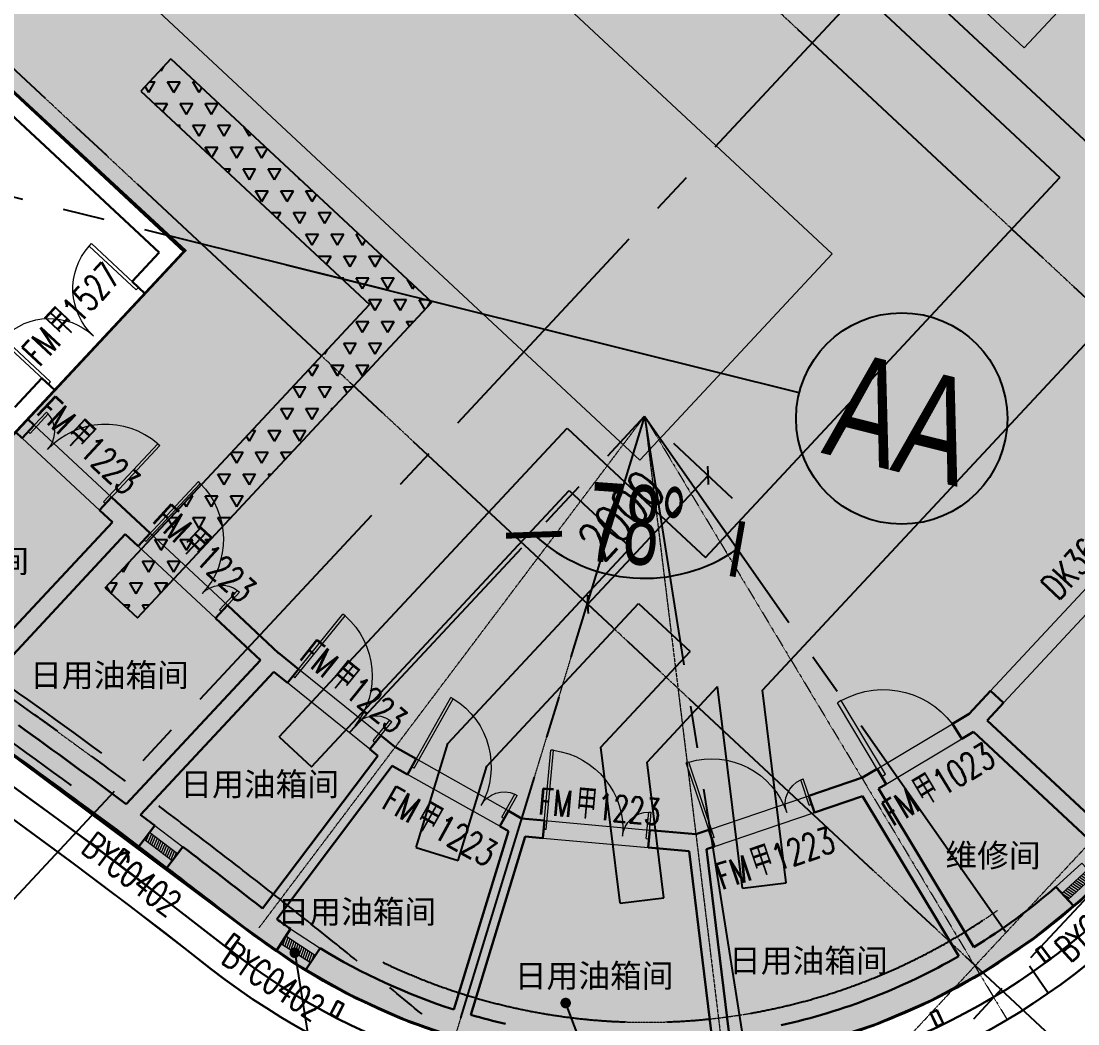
# Model space of a CAD drawing. Extents: x 138868 to 1251000, y -188972 to 132579.
# Drawn here: x 491707 to 503706, y 44184 to 55570 of the extents above; entities that cross this region are included whole.
import ezdxf
from ezdxf.enums import TextEntityAlignment as Align

# ---------------------------------------------------------------- set-up
doc = ezdxf.new("R2010")
doc.units = 0
doc.linetypes.add('CENTER2', pattern=[28.575000000000003, 19.05, -3.175, 3.175, -3.175])
doc.linetypes.add('DASHDOT', pattern=[1, 0.5, -0.25, 0, -0.25])
doc.layers.get('0').update_dxf_attribs({"color": 8})
doc.layers.get('Defpoints').update_dxf_attribs({"color": 8})
for name, color, linetype in [('#幕墙线-平面', 8, 'Continuous'), ('#标注', 8, 'Continuous'), ('#轴线', 8, 'CENTER2'), ('A-FLOR', 8, 'Continuous'), ('A-FLOR-PIPE', 8, 'Continuous'), ('A-FLOR-RAIL', 8, 'Continuous'), ('AXIS', 8, 'Continuous'), ('CURTWALL', 8, 'Continuous'), ('DIM_LEAD', 8, 'Continuous'), ('WINDOW_TEXT', 8, 'Continuous'), ('建-填充', 8, 'Continuous'), ('数据中心轮廓线', 8, 'Continuous')]:
    doc.layers.add(name, color=color, linetype=linetype)
for name, color, linetype, lineweight in [('DOOR_FIRE', 8, 'Continuous', 13), ('DOOR_FIRE_TEXT', 8, 'Continuous', 9), ('DOTE', 8, 'DASHDOT', 5), ('E', 8, 'Continuous', 9), ('PUB_TEXT', 8, 'Continuous', 5), ('WALL', 8, 'Continuous', 30), ('WINDOW', 8, 'Continuous', 13)]:
    doc.layers.add(name, color=color, linetype=linetype, lineweight=lineweight)
doc.styles.add('_TCH_DIM_T3', font='SIMPLEX', dxfattribs={"width": 0.7058823529411765, "bigfont": 'GBCBIG'})
doc.styles.add('_TCH_WINDOW', font='SIMPLEX', dxfattribs={"height": 3.5, "bigfont": 'GBCBIG'})
doc.styles.add('JHZX', font='jrs.shx', dxfattribs={"width": 0.6, "bigfont": 'jhz.shx'})
doc.styles.get("Standard").update_dxf_attribs({"font": 'arial.ttf'})
doc.dimstyles.new('_TCH_ARCH&&150', dxfattribs={"dimtxt": 446.25, "dimasz": 150, "dimexe": 375, "dimexo": 450, "dimgap": 189.375, "dimtad": 1, "dimdec": 0, "dimzin": 0, "dimdsep": 46, "dimtxsty": '_TCH_DIM_T3', "dimblk": 'ARCHTICK', "dimcen": 0.09, "dimclrt": 7, "dimazin": 2, "dimtfac": 1, "dimtdec": 0, "dimtix": 1, "dimtmove": 2, "dimatfit": 3, "dimfxl": 150, "dimtolj": 1, "dimtzin": 0, "dimarcsym": 0})
doc.dimstyles.new('JZBZ-300', dxfattribs={"dimscale": 300, "dimtxt": 3, "dimasz": 1.5, "dimexe": 1, "dimexo": 1, "dimgap": 0.5, "dimtad": 1, "dimdec": 0, "dimdsep": 46, "dimtxsty": 'JHZX', "dimblk1": 'ARCHTICK', "dimblk2": 'ARCHTICK', "dimsah": 1, "dimcen": 0, "dimclrd": 1, "dimclre": 1, "dimclrt": 2, "dimadec": 1, "dimazin": 2, "dimtfac": 1, "dimtdec": 0, "dimtix": 1, "dimtmove": 0, "dimatfit": 3, "dimfxl": 1, "dimtolj": 1, "dimlwd": -1, "dimlwe": -1, "dimarcsym": 1})
pattern_1 = [(59.99999999999999, (-1181910.985724345, -339208.7318265453), (-142.8749487907025, 247.4667295657016), [142.875, -142.875]), (120, (-1181910.985724345, -339208.7318265453), (-285.7499487907025, 2.956570173129336e-05), [142.8749999999997, -142.8749999999997]), (0, (-1181982.423224345, -339084.9983265453), (142.875, 247.4667), [142.875, -142.875])]

# ---------------------------------------------------------------- blocks, each defined once
blk = doc.blocks.new('_ARCHTICK')
at = {"color": 0, "linetype": 'ByBlock', "const_width": 0.15}
blk.add_lwpolyline([(-0.5, -0.5), (0.5, 0.5)], dxfattribs=at)
blk = doc.blocks.new('*D190')
at = {"layer": 'AXIS', "color": 0, "lineweight": -2, "transparency": 16777216}
for p, q in [((53813.00439756625, -57001.97722205682), (54478.98958524099, -57623.01845671819)), ((52840.73522698537, -58829.97647493359), (54204.73194713594, -57367.26907169246)), ((52449.00767741567, -58464.68462529795), (53114.99286509041, -59085.72585995933))]:
    blk.add_line(p, q, dxfattribs=at)
at = {"layer": 'Defpoints', "color": 0, "transparency": 16777216}
for p in [(53483.8952318402, -56695.07796002593), (54204.73194713594, -57367.26907169246), (52119.89851168962, -58157.78536326706)]:
    blk.add_point(p, dxfattribs=at)
at = {"layer": 'AXIS', "color": 0, "lineweight": -2, "transparency": 16777216, "xscale": 150, "yscale": 150, "zscale": 150}
for p, rotation in [((54204.73194713594, -57367.26907169246), 46.99999999951857), ((52840.73522698537, -58829.97647493359), 226.9999999995186)]:
    blk.add_blockref('_ARCHTICK', p, dxfattribs=dict(at, rotation=rotation))
at = {"layer": 'AXIS', "color": 7, "transparency": 16777216, "insert": (53221.05018514511, -57817.29844978471), "char_height": 446.25, "attachment_point": 5, "rotation": 46.99999999951857, "style": '_TCH_DIM_T3'}
blk.add_mtext('\\A1;2000', dxfattribs=at)
blk = doc.blocks.new('$DorLib2D$00000002')
for p, q in [((-0.5, -5.684341886080802e-17), (-0.5000000000000007, 0.4875)), ((-0.4750000000000007, 0.4875), (-0.5000000000000007, 0.4875)), ((-0.475, -2.842170943040401e-17), (-0.4750000000000007, 0.4875)), ((0.475, -2.842170943040401e-17), (0.4750000000000007, 0.4875)), ((0.4750000000000007, 0.4875), (0.5000000000000007, 0.4875)), ((0.5, -5.684341886080802e-17), (0.5000000000000007, 0.4875)), ((-0.5, -5.684341886080802e-17), (-0.475, -2.842170943040401e-17)), ((0.5, -5.684341886080802e-17), (0.475, -2.842170943040401e-17))]:
    blk.add_line(p, q)
for centre, start, end in [((-0.4875, -4.263256414560601e-17), 0, 88.53071641864632), ((0.4875, -4.263256414560601e-17), 91.4692835813537, 180)]:
    blk.add_arc(centre, 0.4875, start, end)
blk = doc.blocks.new('$WINLIB2D$00000007')
for points in [[(-0.5, 0.5), (0.5, 0.5)], [(-0.5, 0.5), (-0.5000000000000071, -0.5)], [(0.4999999999999929, 0.4999999999999716), (0.4999999999999929, -0.4999999999999858)], [(-0.5, -0.5), (0.5, -0.5)]]:
    blk.add_lwpolyline(points)
blk = doc.blocks.new('$DorLib2D$00000001')
for p, q in [((0.45, 0.9750000000000001), (0.5000000000000002, 0.9750000000000001)), ((0.45, 0), (0.45, 0.9750000000000001)), ((0.5, 0), (0.5, 0.9750000000000001)), ((0.5, 0), (0.45, 0))]:
    blk.add_line(p, q)
blk.add_arc((0.475, 0), 0.975, 91.4692835813538, 180)
blk = doc.blocks.new('$WINLIB2D$00000039')
for points in [[(-0.4999999999983409, 0.5000000000445652), (-0.4999999999999964, -0.4999999999999716)], [(0.5000000000016591, 0.4999999999536158), (-0.4999999999983409, 0.5000000000445652)], [(0.4999999999983338, -0.5000000000463842), (0.4999999999999609, 0.4999999999999432)], [(-0.499999999999428, 0.1666666667124446), (0.500000000000572, 0.1666666666205998)], [(-0.4518745131427302, -0.1666666666260284), (-0.5000000000072298, 0.08358586507802102)], [(-0.3838834764901549, -0.166666666632409), (-0.4479860405916831, 0.1666666667079113)], [(-0.3158924398378069, -0.166666666637866), (-0.3799950039392748, 0.1666666667006353)], [(-0.2479014031851996, -0.166666666645142), (-0.3120039672867243, 0.1666666666951784)], [(-0.1799103665328481, -0.1666666666505989), (-0.2440129306343159, 0.1666666666887977)], [(-0.1119193298802692, -0.1666666666569512), (-0.1760218939817904, 0.1666666666824455)], [(-0.04392829322788927, -0.1666666666633319), (-0.1080308573293216, 0.1666666666760648)], [(0.02406274342471804, -0.1666666666696841), (-0.04003982067680312, 0.1666666666697125)], [(0.09205378007703402, -0.1666666666751411), (0.02795121597557682, 0.1666666666642556)], [(0.1600448167296129, -0.1666666666815217), (0.0959422526280953, 0.1666666666578749)], [(0.2280358533819644, -0.166666666687874), (0.163933289280525, 0.1666666666505989)], [(0.2960268900345753, -0.1666666666942547), (0.231924325933047, 0.1666666666460657)], [(0.3640179266869801, -0.1666666667006069), (0.2999153625854838, 0.166666666639685)], [(0.4320089633395341, -0.1666666667060639), (0.3679063992380058, 0.166666666632409)], [(0.4999999999916831, -0.1666666667115209), (0.4358974358904746, 0.1666666666260568)], [(-0.500000000000572, -0.1666666666214951), (0.499999999999428, -0.1666666667124446)], [(0.4999999999983338, -0.5000000000463842), (-0.5000000000016662, -0.4999999999554348)]]:
    blk.add_lwpolyline(points)
blk = doc.blocks.new('$DorLib2D$00000225')
for p, q in [((0.4750000000000032, -0.001447885298549778), (0.4750000000000032, 0.7521225008925327)), ((0.4750000000000032, 0.7521225008925327), (0.5000000000000036, 0.7521225008925363)), ((0.5000000000000036, -0.001447885298549778), (0.5000000000000036, 0.7521225008925363)), ((-0.4999999999999982, -3.552713678800501e-15), (-0.5, 0.252035990386009)), ((-0.4750000000000014, 0.252035990386009), (-0.5, 0.252035990386009)), ((-0.4749999999999996, -3.552713678800501e-15), (-0.4750000000000014, 0.252035990386009)), ((-0.4749999999999996, -3.552713678800501e-15), (-0.4999999999999947, -3.552713678800501e-15)), ((0.4750000000000032, -0.001447885298549778), (0.4999999999999929, -0.001447885298549778))]:
    blk.add_line(p, q)
for centre, radius, start, end in [((0.5046168020419071, -0.001920809357812914), 0.7546247204382253, 92.24926861260724, 179.7237749158362), ((-0.5007908120542499, 0.002572563917482285), 0.2507930763238999, 359.7898704778746, 84.09743784757413)]:
    blk.add_arc(centre, radius, start, end)
blk = doc.blocks.new('*U3167')
blk.add_line((20, 4.898587196589413e-16), (0, 0))
blk.add_circle((24, 0), 4)
at = {"style": 'JHZX', "width": 0.75}
blk.add_attdef('AXES', text='', height=4, dxfattribs=at).set_placement((23.99999999999997, 0), align=Align.MIDDLE_CENTER)
blk = doc.blocks.new('*D3286')
at = {"layer": '#标注', "ltscale": 300, "transparency": 16777216}
for p, q in [((497668.4143553425, 49884.98924236212), (497736.0075604539, 49957.47408053278)), ((499725.694110995, 49741.13022776526), (499668.8466580108, 49822.31680443313))]:
    blk.add_line(p, q, dxfattribs=at)
blk.add_arc((498785.8797772019, 51083.32419527967), 1839.405778985828, 226.9999999995453, 304.9999999999996, dxfattribs=at)
at = {"layer": 'Defpoints', "color": 0, "ltscale": 300, "transparency": 16777216}
for p in [(498785.8797772019, 51083.32419527967), (497463.8148473219, 49665.583131878), (499897.7670419004, 49495.38461447856), (498248.0895739137, 49324.29170069248)]:
    blk.add_point(p, dxfattribs=at)
at = {"layer": '#标注', "ltscale": 300, "transparency": 16777216, "xscale": 450, "yscale": 450, "zscale": 450}
for p, rotation in [((497531.4080524334, 49738.06797004867), 136.9999999995453), ((499840.9195889161, 49576.57119114645), 34.99999999999964)]:
    blk.add_blockref('_ARCHTICK', p, dxfattribs=dict(at, rotation=rotation))
at = {"layer": '#标注', "ltscale": 300, "transparency": 16777216, "insert": (498699.4232005168, 49846.93754647948), "char_height": 900, "attachment_point": 5, "rotation": 355.99999999977257, "style": 'JHZX'}
blk.add_mtext('\\A1;78°', dxfattribs=at)
blk = doc.blocks.new('*D3287')
at = {"layer": '#标注', "ltscale": 300, "transparency": 16777216}
for p, q in [((412865.4873800229, 43882.58102705259), (415189.3716158132, 39511.99044240062)), ((492422.2780309942, 33408.73083333988), (489046.3861482845, 29788.53001069806))]:
    blk.add_line(p, q, dxfattribs=at)
blk.add_arc((445301.984498529, -17121.59754685307), 64441.50561969094, 46.99999999366499, 117.9999999999996, dxfattribs=at)
at = {"layer": 'Defpoints', "color": 0, "ltscale": 300, "transparency": 16777216}
for p in [(412724.6459111871, 44147.46530491027), (466636.209607119, 43685.95531912458), (492626.8775390373, 33628.13694380299), (445301.984498529, -17121.59754685307)]:
    blk.add_point(p, dxfattribs=at)
at = {"layer": '#标注', "ltscale": 300, "transparency": 16777216, "xscale": 450, "yscale": 450, "zscale": 450}
for p, rotation in [((415048.5301469774, 39776.87472025827), 207.9999999999996), ((489250.9856563275, 30007.93612116118), 316.999999993665)]:
    blk.add_blockref('_ARCHTICK', p, dxfattribs=dict(at, rotation=rotation))
at = {"layer": '#标注', "ltscale": 300, "transparency": 16777216, "insert": (453791.6045668916, 47363.46897533594), "char_height": 900, "attachment_point": 5, "rotation": 352.4999999968323, "style": 'JHZX'}
blk.add_mtext('\\A1;71°', dxfattribs=at)
blk = doc.blocks.new('*D3293')
at = {"layer": '#标注', "ltscale": 300, "transparency": 16777216}
for p, q in [((383190.8966844762, 99692.36909648817), (381993.7441984382, 101943.8854600348)), ((535530.367628997, 79636.49725693116), (537269.4634487191, 81501.44919732264))]:
    blk.add_line(p, q, dxfattribs=at)
blk.add_arc((445301.9844985291, -17121.59754685307), 134550.0001244254, 46.99999999366509, 117.9999999999996, dxfattribs=at)
at = {"layer": 'Defpoints', "color": 0, "ltscale": 300, "transparency": 16777216}
for p in [(489846.5674255016, 109840.927102529), (383331.7381533119, 99427.48481863044), (535325.7681209538, 79417.09114646801), (445301.9844985291, -17121.59754685307)]:
    blk.add_point(p, dxfattribs=at)
at = {"layer": '#标注', "ltscale": 300, "transparency": 16777216, "xscale": 450, "yscale": 450, "zscale": 450}
for p, rotation in [((382134.5856672741, 101679.0011821771), 207.9999999999996), ((537064.8639406761, 81282.04308685953), 316.9999999936651)]:
    blk.add_blockref('_ARCHTICK', p, dxfattribs=dict(at, rotation=rotation))
at = {"layer": '#标注', "ltscale": 300, "transparency": 16777216, "insert": (462942.5994007178, 116872.175590203), "char_height": 900, "attachment_point": 5, "rotation": 352.49999999683234, "style": 'JHZX'}
blk.add_mtext('\\A1;71°', dxfattribs=at)
blk = doc.blocks.new('*D3294')
at = {"layer": '#标注', "ltscale": 300, "transparency": 16777216}
for p, q in [((510851.1665590461, 97798.35182484548), (511520.035764112, 98971.00437009765)), ((535530.3676289967, 79636.49725693112), (536451.0654165472, 80623.8247554703))]:
    blk.add_line(p, q, dxfattribs=at)
blk.add_arc((445301.984498529, -17121.59754685318), 133350.0001244257, 46.99999999366511, 60.29999991711376, dxfattribs=at)
at = {"layer": 'Defpoints', "color": 0, "ltscale": 300, "transparency": 16777216}
for p in [(510702.5289581394, 97537.76237072906), (528435.6845109705, 87142.54036943006), (535325.7681209538, 79417.09114646804), (445301.984498529, -17121.59754685318)]:
    blk.add_point(p, dxfattribs=at)
at = {"layer": '#标注', "ltscale": 300, "transparency": 16777216, "xscale": 450, "yscale": 450, "zscale": 450}
for p, rotation in [((511371.3981632052, 98710.41491598124), 150.2999999171138), ((536246.4659085042, 80404.41864500722), 316.9999999936651)]:
    blk.add_blockref('_ARCHTICK', p, dxfattribs=dict(at, rotation=rotation))
at = {"layer": '#标注', "ltscale": 300, "transparency": 16777216, "insert": (524696.327467761, 90763.252352554), "char_height": 900, "attachment_point": 5, "rotation": 323.64999995538943, "style": 'JHZX'}
blk.add_mtext('\\A1;13.3°', dxfattribs=at)
blk = doc.blocks.new('*D3295')
at = {"layer": '#标注', "ltscale": 300, "transparency": 16777216}
for p, q in [((477308.2513159873, 111248.5271582599), (477634.8458755282, 112558.426390663)), ((510851.1665590463, 97798.35182484551), (511520.0357641121, 98971.00437009765))]:
    blk.add_line(p, q, dxfattribs=at)
blk.add_arc((445301.984498529, -17121.59754685307), 133350.0001244257, 60.2999999171137, 75.999999999999, dxfattribs=at)
at = {"layer": 'Defpoints', "color": 0, "ltscale": 300, "transparency": 16777216}
for p in [(477235.6747473073, 110957.4384403771), (500530.7245299214, 104253.8893017244), (510702.5289581395, 97537.76237072909), (445301.984498529, -17121.59754685307)]:
    blk.add_point(p, dxfattribs=at)
at = {"layer": '#标注', "ltscale": 300, "transparency": 16777216, "xscale": 450, "yscale": 450, "zscale": 450}
for p, rotation in [((477562.2693068482, 112267.3376727802), 165.999999999999), ((511371.3981632055, 98710.41491598124), 330.2999999171137)]:
    blk.add_blockref('_ARCHTICK', p, dxfattribs=dict(at, rotation=rotation))
at = {"layer": '#标注', "ltscale": 300, "transparency": 16777216, "insert": (495155.2211414628, 107205.6212330959), "char_height": 900, "attachment_point": 5, "rotation": 338.14999995855635, "style": 'JHZX'}
blk.add_mtext('\\A1;15.7°', dxfattribs=at)
blk = doc.blocks.new('LZ')
at = {"layer": '#幕墙线-平面', "ltscale": 250}
for points in [[(-32.49999999988358, -9.730402962304652e-05, -0.414213562373095), (-40.00002245465294, 7.499880241084611), (-40.00051645992789, 172.4998802403279, -0.414213562373095), (-32.50053891458083, 179.9999026951264), (32.49946108506992, 180.0000973032147, -0.414213562373095), (39.99948353983928, 172.5001197580132), (39.9999775448814, 7.500119758740766, -0.4142135623730949), (32.49999999976717, 9.730400051921606e-05)], [(-32.50001796381548, 5.999902695941273, -0.4142135623730951), (-34.00002245488577, 7.499898204987403), (-34.00051645981148, 172.4998982042016, -0.4142135623730951), (-32.50052095076535, 173.9999026951555), (32.49947904876899, 174.0000973032147, -0.4142135623730951), (33.99948353983928, 172.5001017941977), (33.9999775448814, 7.500101794925286, -0.4142135623730951), (32.49998203583527, 6.000097303971415)]]:
    blk.add_lwpolyline(points, format="xyb", close=True, dxfattribs=at)
blk = doc.blocks.new('A$C3439122e')
at = {"layer": 'A-FLOR-PIPE'}
h = blk.add_hatch(dxfattribs=at)
h.set_pattern_fill('TRIANG', color=256, scale=100)
h.set_pattern_definition(pattern_1)
h.paths.add_polyline_path([(59467.98263868247, -54823.39538001904), (63832.77214308246, -50142.73168965493), (68197.56164748175, -45462.06799929158), (72732.85074189701, -40598.5658835232), (65574.51483196928, -33923.30965591042), (65233.5156519392, -34288.98650672095), (72026.17471105396, -40623.24355430389), (68002.38438668963, -44938.23039385345), (61200.79320318042, -38595.64753098), (60859.79402315035, -38961.32438179053), (67368.8437260089, -45031.10790064017), (63345.05340163992, -49346.09474019479), (56836.00545721268, -43276.30933565676), (56495.00627718261, -43641.98618646729), (62784.64811112126, -49507.17208298744), (58760.85778675345, -53822.15892254101), (52471.21536972956, -47956.97365129954), (52130.21618969948, -48322.65050211007), (58200.45249623479, -53983.23626533372), (54176.66217186837, -58298.2231048859), (53847.55300613819, -57991.32384285802), (52604.25171338348, -56831.92663075594), (49336.24372825352, -60336.43613811984), (49701.92057906324, -60677.43531815108), (52628.92938416754, -57538.60266160022), (53323.71540070674, -58186.50110365695), (51250.09659632156, -60410.18502599903), (50888.83238754445, -61591.82700926543), (51366.98476552661, -61738.01286162413), (51694.49931099964, -60666.76105295069), (53416.5929074937, -58820.04176433652), (54001.67586879432, -59365.6404523885), (52988.11983662518, -60452.5462271435), (53205.8067567239, -62225.46391737851), (53702.07983254525, -62164.52924567979), (53512.80721650296, -60623.02749120555), (54314.06428402313, -59763.78448331112), (54595.37136901915, -62054.84683662729), (55091.64444484096, -61993.9121649338), (54822.84275096818, -59804.69804929319)])
h = blk.add_hatch(dxfattribs=at)
h.set_pattern_fill('TRIANG', color=256, scale=100)
h.set_pattern_definition(pattern_1)
h.paths.add_polyline_path([(51068.40893998183, -55399.73007462535), (48106.42644841364, -52637.63671638299), (47765.42726838356, -53003.31356719352), (50361.73290913715, -55424.40774540772), (47360.94012486818, -58642.36403252633), (47726.6169756779, -58983.36321255757)])
at = {"layer": '建-填充'}
h = blk.add_hatch(dxfattribs=at)
h.set_pattern_fill('沙地', color=256, scale=200)
h.set_pattern_definition([(0, (-1181710.985699825, -154283.7316489075), (200, 200), [0, -400])])
edge = h.paths.add_edge_path()
edge.add_line((44264.69798567565, -59103.43286835089), (48266.32525153691, -54812.21299926017))
edge.add_line((48266.32525153691, -54812.21299926017), (44523.69097783347, -51347.67304066414))
edge.add_line((44523.69097783347, -51347.67304066414), (66313.54072309821, -27980.91971989545))
edge.add_line((66313.54072309821, -27980.91971989545), (79185.36582184955, -39984.09081060796))
edge.add_line((79185.36582184955, -39984.09081060796), (58912.80344257713, -61723.75263596927))
edge.add_line((58912.80344257713, -61723.75263596927), (58808.55792305549, -61835.54226755656))
edge.add_line((58808.55792305549, -61835.54226755656), (58446.05711136223, -62181.77931700854))
edge.add_arc((53501.54349562711, -56677.93794575692), 7398.681283586337, 232.9704462693647, 311.93573204465036, ccw=False)
edge.add_arc((-526.4667691022987, -125647.1216782036), 80214.15685845095, 51.82979080310744, 56.05514285847271)
at = {"layer": 'A-FLOR', "const_width": 30}
blk.add_lwpolyline([(39420.09675493813, -56091.96295806232), (62260.76720566791, -16048.00483794784, -0.04206968640058781), (79602.84271592158, -28005.48308347305, -0.432715250183415), (80317.40366860759, -38770.12920271528), (58912.80344129214, -61723.75263734722, -0.3894389915593957), (48935.02420941973, -62499.25167602033, 0.03627906498872922), (39420.09675493813, -56091.96295806232, -3.758195818353387)], format="xyb", dxfattribs=at)
blk.add_lwpolyline([(44264.69798567565, -59103.43286835089), (48266.32525153691, -54812.21299926017), (44523.69097783347, -51347.67304066414), (66313.54072309821, -27980.91971989545), (79185.36582184955, -39984.09081060796), (58912.80344257713, -61723.75263596927), (58808.55792305549, -61835.54226755656), (58446.05711136223, -62181.77931700854, -0.3588657009795392), (49045.8586969641, -62584.49004584494, 0.01843866554881832), (44264.69798567565, -59103.43286835089)], format="xyb", close=True, dxfattribs=at)
at = {"layer": 'A-FLOR-PIPE'}
for p, q in [((52471.21595281363, -47956.97302602045), (58760.85778675345, -53822.15892254107)), ((52130.21677278238, -48322.64987682994), (58200.45249623479, -53983.23626533378)), ((48106.42645300482, -52637.63671145949), (47765.42727297475, -53003.31356227002)), ((48106.42644841364, -52637.63671638304), (51068.40893998183, -55399.73007462535)), ((47765.42726838379, -53003.31356719346), (50361.73290913715, -55424.40774540772)), ((54176.66217186837, -58298.22310488584), (58200.45249623479, -53983.23626533366)), ((54822.84275096818, -59804.69804929319), (59467.98263868247, -54823.39538001904)), ((47360.94012486818, -58642.36403252633), (50361.73290913715, -55424.40774540772)), ((47726.6169756779, -58983.36321255757), (51068.40893998183, -55399.73007462535)), ((49336.24372825352, -60336.43613811984), (52604.25171338348, -56831.926630756)), ((52604.25171338348, -56831.92663075594), (53847.55300613819, -57991.32384285802)), ((49701.92057906324, -60677.43531815108), (52628.92938416754, -57538.60266160028)), ((52628.92938416754, -57538.60266160016), (53323.71540070674, -58186.50110365701)), ((53847.55300613819, -57991.32384285802), (54176.66217186837, -58298.22310488595)), ((51250.09659632156, -60410.18502599903), (53323.71540070674, -58186.50110365689)), ((47360.94012486818, -58642.36403252633), (47726.6169756779, -58983.36321255757)), ((51694.49931099964, -60666.76105295069), (53416.5929074937, -58820.04176433658)), ((53416.5929074937, -58820.04176433652), (54001.67586879432, -59365.6404523885)), ((52988.11983662518, -60452.5462271435), (54001.67586879432, -59365.64045238844)), ((53512.80721650296, -60623.02749120555), (54314.06428402313, -59763.78448331112)), ((54595.37136901915, -62054.84683662729), (54314.06428402313, -59763.78448331112)), ((55091.64444484096, -61993.9121649338), (54822.84275096818, -59804.69804929319)), ((49336.24372825352, -60336.43613811984), (49701.92057906324, -60677.43531815108)), ((50888.83238754445, -61591.82700926543), (51250.09659632156, -60410.18502599903)), ((53205.8067567239, -62225.46391737851), (52988.11983662518, -60452.5462271435)), ((51366.98476552661, -61738.01286162413), (51694.49931099964, -60666.76105295069)), ((53702.07983254525, -62164.52924567979), (53512.80721650296, -60623.02749120549)), ((50888.83238754445, -61591.82700926543), (51366.98476552661, -61738.01286162413)), ((54595.37136901915, -62054.84683662729), (55091.64444484096, -61993.9121649338)), ((53205.8067567239, -62225.46391737851), (53702.07983254525, -62164.52924567979))]:
    blk.add_line(p, q, dxfattribs=at)
at = {"layer": 'A-FLOR-RAIL'}
for centre, radius, start, end in [((-672.8052239120007, -125868.8025685751), 81079.09219086761, 53.70647873154985, 59.55485826438505), ((0.1322386858519167, -124899.7947396577), 79399.75608358171, 53.72639589780687, 59.55948770662346)]:
    blk.add_arc(centre, radius, start, end, dxfattribs=at)
at = {"layer": 'CURTWALL'}
blk.add_lwpolyline([(51393.72681195242, -10536.1731364771), (53078.11674158555, -10956.13871363946, -0.06303357858463961), (79793.28024238511, -27773.67800728888, -0.4327152502716935), (80536.80988242012, -38974.72869710112), (59132.89397594612, -61927.61838720297, -0.3893999561661842), (48749.89812219166, -62735.32007088349, 0.1653686751817664), (749.9998694721144, -45903.56016021414, 0.1645435660436387)], format="xyb", dxfattribs=at)
at = {"layer": 'DIM_LEAD'}
for p, q in [((49512.30193736451, -62786.58260166133), (49968.90242530196, -65634.8745223902)), ((52588.13553932449, -63357.66613836697), (53727.97400130425, -66425.34224273707))]:
    blk.add_line(p, q, dxfattribs=at)
at = {"layer": 'DIM_LEAD', "const_width": 60}
for points in [[(49507.55336218374, -62756.96080168642, 1), (49517.05051254528, -62816.20440163623, 1)], [(52577.68659307901, -63329.54462485225, 1), (52598.58448556997, -63385.78765188169, 1)]]:
    blk.add_lwpolyline(points, format="xyb", close=True, dxfattribs=at)
at = {"layer": 'DOOR_FIRE'}
for p, q in [((46553.53465442662, -56795.58398249411), (47431.15909637068, -57613.9820145682)), ((46417.13498241431, -56941.8547228181), (47294.75942435837, -57760.25275489219)), ((47869.97125836345, -58023.18097560645), (48747.59570030752, -58841.57900768051)), ((47733.57158635114, -58169.45171593044), (48611.19602829521, -58987.8497480045)), ((50488.97547884611, -60320.55853505046), (49555.35703524109, -59566.6642442107)), ((50363.32643037289, -60476.16160898461), (49429.70798676787, -59722.26731814485)), ((56124.12083461229, -60700.15128992301), (56982.18593118899, -60186.61035675732)), ((56226.82902124524, -60871.76430923837), (57084.89411782194, -60358.22337607267)), ((51937.16276692087, -61175.86423298153), (50891.82694171369, -60586.56548655657)), ((51838.94630918326, -61350.08687051608), (50793.61048397608, -60760.78812409112)), ((54214.68363885535, -61390.45466032917), (55351.06875991402, -61004.93052796352)), ((54278.93766091624, -61579.85218050562), (55415.32278197492, -61194.32804813997)), ((52347.17237012694, -61284.61638607665), (53542.2687699697, -61392.98886912705)), ((52329.11028961837, -61483.79911938381), (53524.20668946113, -61592.1716024342))]:
    blk.add_line(p, q, dxfattribs=at)
at = {"layer": 'DOTE'}
for p, q in [((56257.14519470371, -63985.08588621049), (85741.11895936169, -32367.39497379801)), ((48951.74478407251, -46452.53877398191), (62335.51752370549, -58933.10876312625)), ((44586.95527967322, -51133.2024643452), (57970.72801930574, -63613.77245348931)), ((49106.06980441138, -62504.64852335496), (53483.89523183811, -56695.07796002511)), ((53483.89512648969, -56695.07816973567), (51147.13546213368, -64338.27463666344)), ((53483.89523183974, -56695.07796002494), (51147.13556748373, -64338.2744269527)), ((53483.89523183904, -56695.077960025), (57600.29972521774, -63545.92549941089)), ((53483.89523184113, -56695.0779600243), (54457.9271281925, -64627.9311558113))]:
    blk.add_line(p, q, dxfattribs=at)
for centre, radius, start, end in [((0.04155026329681277, -124899.9335400116), 79799.92169779107, 53.40344859618556, 61.39162553790781), ((53501.4703308749, -56676.23055832385), 6900.000410768814, 244.3204493217696, 305.3327808230545)]:
    blk.add_arc(centre, radius, start, end, dxfattribs=at)
at = {"layer": 'E', "elevation": -8.837400808417605e-10}
for points in [[(54126.85664195009, -44715.23653264384), (51944.46188975032, -47055.56837782537), (57795.29150270368, -52511.55525832501), (59977.68625490367, -50171.22341314371)], [(49762.0671375501, -49395.90022300667), (47579.67238535034, -51736.2320681882), (53430.50199830369, -57192.21894868783), (55612.89675050369, -54851.88710350654)]]:
    blk.add_lwpolyline(points, close=True, dxfattribs=at)
at = {"layer": 'WALL'}
for p, q in [((44523.69097782299, -51347.67304067446), (48253.59485610086, -54825.86467699301)), ((44314.15593564953, -51425.74394499198), (47970.92444376438, -54835.73574530448)), ((47810.29592206562, -55301.24458303863), (48253.59485610086, -54825.86467699301)), ((47970.92444376438, -54835.73574530448), (47664.02518174052, -55164.84491102528)), ((47664.02518174052, -55164.84491102528), (47810.29592206562, -55301.24458303863)), ((46641.02764163422, -56261.87546346831), (46334.12837961479, -56590.98462919066)), ((46787.29838195886, -56398.27513548158), (46641.02764163422, -56261.87546346831)), ((46480.3992735364, -56727.38413648952), (46787.29838195886, -56398.27513548158)), ((46553.53465442173, -56795.58398249933), (46480.3992735364, -56727.38413648952)), ((46343.99960152921, -56873.65487680891), (46417.13498241385, -56941.85472281878)), ((46417.13498241385, -56941.85472281878), (46553.53465442173, -56795.58398249933)), ((47431.15909636789, -57613.98201457123), (47294.75942435768, -57760.2527548931)), ((47650.56514786999, -57818.58146758091), (47431.15909636789, -57613.98201457123)), ((47294.75942435768, -57760.2527548931), (47441.03010569653, -57896.6523718962)), ((47869.97125837579, -58023.18097561332), (47650.56514786999, -57818.58146758089)), ((45721.32684845221, -59740.80833549442), (47441.03010569653, -57896.6523718962)), ((45886.45306581515, -59856.98798391741), (47587.3008460158, -58033.0520439125)), ((47587.3008460158, -58033.0520439125), (47733.57158635976, -58169.45171594105)), ((47733.57158635976, -58169.45171594105), (47869.97125837579, -58023.18097561332)), ((48747.59570030589, -58841.57900767446), (48611.19602828962, -58987.84974800222)), ((49332.678661593, -59387.17769572031), (48747.59570030589, -58841.57900767446)), ((48611.19602828962, -58987.84974800222), (49123.14361941861, -59465.24860004311)), ((49555.35703524738, -59566.66424421016), (49327.30334982695, -59382.51152891634)), ((47599.06874764222, -61099.61880427133), (49123.14361941861, -59465.24860004311)), ((47760.16291652038, -61220.12229532679), (49274.10491284239, -59596.61826967873)), ((49274.10491284239, -59596.61826967873), (49429.7079867695, -59722.26731815047)), ((49429.7079867695, -59722.26731815047), (49555.35703524738, -59566.66424421016)), ((57413.46308262763, -59812.52828111884), (57168.74319392396, -60074.95823248537)), ((57559.73382295133, -59948.92795313109), (57413.46308262763, -59812.52828111884)), ((57372.70955993352, -60149.4869208071), (57559.73382295133, -59948.92795313109)), ((57168.74319392396, -60074.95823248537), (56982.18593117734, -60186.61035675778)), ((56982.18593117734, -60186.61035675778), (57084.89411781123, -60358.22337607406)), ((57372.70955993352, -60149.4869208071), (58762.28159151808, -61445.28380352769)), ((50488.9754788538, -60320.55853504829), (50363.32643037429, -60476.16160899011)), ((50648.57364973659, -60449.43361317649), (50488.9754788538, -60320.55853504829)), ((57084.89411781123, -60358.22337607406), (57217.92018412659, -60278.6089849226)), ((57217.92018412659, -60278.6089849226), (58625.36690820521, -61591.07428805069)), ((50891.82694170997, -60586.56548656384), (50648.57364973659, -60449.43361317649)), ((49147.01579740341, -62284.14734137789), (50454.15950009832, -60549.50905959982)), ((50363.32643037429, -60476.16160899011), (50454.15950009832, -60549.50905959982)), ((50793.61048397887, -60760.78812408702), (50891.82694170997, -60586.56548656384)), ((49306.69722876674, -62404.57095300284), (50619.38784648385, -60662.57166637875)), ((50619.38784648385, -60662.57166637875), (50793.61048397887, -60760.78812408702)), ((56124.12083461718, -60700.15128991367), (55960.107363177, -60798.31124480994)), ((56226.82902125106, -60871.76430922995), (56124.12083461718, -60700.15128991367)), ((55960.107363177, -60798.31124480994), (55351.06875990913, -61004.93052796298)), ((56141.02181839966, -60923.11881741243), (56226.82902125106, -60871.76430922995)), ((57222.51865265123, -62723.03180887882), (56141.02181839966, -60923.11881741243)), ((55351.06875990913, -61004.93052796298), (55415.32278196933, -61194.32804813782)), ((55415.32278196933, -61194.32804813782), (55959.68802672066, -61009.64951374031)), ((57050.72576369438, -62825.4412338565), (55959.68802672066, -61009.64951374031)), ((51937.16276691714, -61175.86423298891), (51838.94630918605, -61350.08687051186)), ((52088.45873752097, -61261.1559867584), (51937.16276691714, -61175.86423298891)), ((52347.17237011855, -61284.61638607028), (52088.45873752097, -61261.1559867584)), ((52329.11028960953, -61483.79911938585), (52347.17237011855, -61284.61638607028)), ((47741.41370746261, -61581.381857381), (47922.62849067315, -61342.29657413138)), ((51319.45259049721, -63432.62047903601), (51938.91680115182, -61406.4443435664)), ((51838.94630918605, -61350.08687051186), (51938.91680115182, -61406.4443435664)), ((53542.26876996155, -61392.98886912067), (53524.20668945252, -61592.17160243622)), ((54066.96522439411, -61440.56884478552), (53542.26876996155, -61392.98886912067)), ((54214.68363885023, -61390.45466032867), (54066.96522439411, -61440.56884478552)), ((54278.93766091042, -61579.8521805036), (54214.68363885023, -61390.45466032867)), ((51510.62049325183, -63491.39916770773), (52129.92755630077, -61465.7370388764)), ((52129.92755630077, -61465.7370388764), (52329.11028960953, -61483.79911938585)), ((48241.40785830491, -61583.91551952303), (48060.19307509437, -61823.00080277251)), ((53524.20668945252, -61592.17160243622), (53989.61368635274, -61634.37515345408)), ((53989.61368635274, -61634.37515345408), (54247.77117883344, -63736.89920516203)), ((54188.20074161445, -61610.63511794395), (54278.93766091042, -61579.8521805036)), ((54188.20074161445, -61610.63511794395), (54446.34818579745, -63713.07733288067)), ((58358.28398424829, -62259.362901952), (58155.26338079199, -62038.33981260782)), ((49299.90687651769, -62767.77140899422), (49463.56617852533, -62516.20788954612)), ((49798.85649908939, -62734.33721113311), (49635.19719708175, -62985.90073058163))]:
    blk.add_line(p, q, dxfattribs=at)
for centre, radius, start, end in [((-0.0001746087800711393, -124899.9999499344), 79599.99997862466, 53.27476251254796, 54.36662330876903), ((-0.0001745983026921749, -124899.9999499302), 79299.999978615, 53.21803868551109, 54.36607869301281), ((-0.0001745680347084999, -124899.9999499423), 79599.99997860656, 52.98363740516614, 53.12995560464017), ((-0.0001746569760143757, -124899.9999499184), 79299.99997864103, 52.98418201680765, 53.21803868551109), ((-0.000174596905708313, -124899.9999499293), 79599.99997861346, 51.89625433767631, 52.69571861091292), ((-0.0001746050547808409, -124899.9999499184), 79299.99997860983, 51.89625433767631, 52.69517399705045), ((53501.47037015366, -56676.23102835141), 7100.000000004787, 301.6070906314654, 310.9548274108454), ((53501.47037015506, -56676.23102833545), 7100.000000017189, 231.8962543376763, 232.1712500894696), ((53501.4703701532, -56676.23102835219), 7400.000000004586, 300.8055729073433, 311.020283386171), ((53501.47037015436, -56676.23102834675), 7400.000000007969, 231.8962543376763, 232.9788573648526), ((53501.47037015483, -56676.23102834872), 7100.000000007147, 233.7852691910647, 235.3390609985301), ((53501.47037015716, -56676.23102835013), 7400.000000006688, 232.9788573648526, 235.4045169749051), ((53501.4703701546, -56676.23102835097), 7100.000000004762, 238.5674192735244, 252.1018165283613), ((53501.47037015436, -56676.23102835157), 7100.000000004163, 282.4614504762298, 299.9930618251691), ((53501.4703701546, -56676.23102835123), 7400.000000004547, 238.5019632995632, 252.9113337353991), ((53501.4703701539, -56676.23102835046), 7400.000000005276, 282.3959945002903, 300.8055729073433), ((53501.47037015553, -56676.23102835138), 7100.000000004688, 253.7158375568399, 256.9969121222173)]:
    blk.add_arc(centre, radius, start, end, dxfattribs=at)
at = {"layer": '数据中心轮廓线'}
blk.add_lwpolyline([(51545.86360804667, -9925.985775350418, -0.06666786033998971), (79983.71766559687, -27541.87294297741, -0.4327152502716894), (80756.2159929059, -39179.32820511988), (59352.3000864319, -62132.21789522172, -0.3893999561661833), (48564.77192657767, -62971.38847558323, 0.1588485052991888), (2746.590260505443, -46247.94186582555, 0.1588485052991888)], format="xyb", dxfattribs=at)
at = {"layer": 'DOOR_FIRE', "zscale": 200}
for name, p, xscale, yscale, rotation in [('$DorLib2D$00000002', (47225.66178185167, -55781.56002325276), -1500, 1500, 47.00000000000814), ('$DorLib2D$00000225', (46924.1470393925, -57277.91836869315), 1200, 1200, 317.0000000000583), ('$DorLib2D$00000225', (48240.58364332933, -58505.51536180548), -1200, 1200, 317.0000000000606), ('$DorLib2D$00000225', (49959.34173280699, -60021.41292659765), -1200, 1200, 321.0792219699129), ('$DorLib2D$00000001', (56604.50747621711, -60529.18733299784), -999.9999999999999, 1000, 30.89997870651674), ('$DorLib2D$00000225', (51365.38662544847, -60968.32617853633), -1200, 1200, 330.5882578802817), ('$DorLib2D$00000225', (54815.00321041513, -61292.39135423457), -1200, 1200, 18.73975316987741), ('$DorLib2D$00000225', (52935.68952979404, -61438.39399425543), -1200, 1200, 354.8185354329764)]:
    blk.add_blockref(name, p, dxfattribs=dict(at, xscale=xscale, yscale=yscale, rotation=rotation))
at = {"layer": 'WINDOW'}
ref = blk.add_blockref('$WINLIB2D$00000007', (58714.19550089887, -58564.29145421338), dxfattribs=dict(at, xscale=3600, yscale=200, zscale=3600, rotation=47.00000000000436))
ref.add_attrib('A', 'DK3661', (58180.27863092441, -58797.92610990704), dxfattribs={"layer": 'WINDOW_TEXT', "height": 297.5, "rotation": 47.00000000000436, "style": '_TCH_WINDOW', "width": 0.7058823529411765})
ref = blk.add_blockref('$WINLIB2D$00000039', (47991.41078342567, -61582.64868773702), dxfattribs=dict(at, xscale=399.9999999999999, yscale=300, zscale=399.9999999999999, rotation=142.8396780095441))
ref.add_attrib('A', 'BYC0402', (47067.60966152325, -61633.44581628515), dxfattribs={"layer": 'WINDOW_TEXT', "height": 297.5, "rotation": 322.8396780095441, "style": '_TCH_WINDOW', "width": 0.7058823529411765})
ref = blk.add_blockref('$WINLIB2D$00000039', (58404.06710802042, -62013.55669069673), dxfattribs=dict(at, xscale=400.0000000000001, yscale=300.0000000000001, zscale=-400, rotation=222.5690065564579))
ref.add_attrib('A', 'BYC0402', (58315.49203885626, -62911.66666799953), dxfattribs={"layer": 'WINDOW_TEXT', "height": 297.5, "rotation": 42.56900655645792, "style": '_TCH_WINDOW', "width": 0.7058823529411765})
ref = blk.add_blockref('$WINLIB2D$00000039', (49549.38104284042, -62751.05530144753), dxfattribs=dict(at, xscale=400.0000000000001, yscale=300.0000000000001, zscale=-400, rotation=146.9532401386173))
ref.add_attrib('A', 'BYC0402', (48662.90141742397, -62891.92284127668), dxfattribs={"layer": 'WINDOW_TEXT', "height": 297.5, "rotation": 326.9532401386173, "style": '_TCH_WINDOW', "width": 0.7058823529411765})
at = {"layer": 'DOOR_FIRE_TEXT', "style": '_TCH_WINDOW', "width": 0.7058823529411765}
for s, rotation, p in [('1527', 47.00000000000816, (47064.12995270104, -55654.34827495976)), ('FM', 47.00000000000816, (46610.09317214042, -56141.24311163352)), ('FM', 317.0000000000583, (46564.46395100257, -56662.34975899226)), ('1223', 317.0000000000583, (47051.35878767679, -57116.38653955252)), ('FM', 317.0000000000606, (47880.90055494895, -57889.94675209426)), ('1223', 317.0000000000606, (48367.79539162316, -58343.9835326545)), ('FM', 321.0792219699129, (49547.84279539995, -59444.05902391876)), ('1223', 321.0792219699129, (50065.80238937866, -59862.30995229422)), ('1023', 30.89997870651676, (56874.96500269673, -61014.44139369519)), ('FM', 330.5882578802817, (50485.05856375885, -61139.3627757121)), ('FM', 354.8185354329764, (52270.41244922671, -61213.4608383397)), ('FM', 30.89997870651676, (56303.71272882679, -61356.32853834954)), ('1223', 354.8185354329764, (52933.43667530967, -61273.58450845754)), ('1223', 330.5882578802817, (51064.99753487133, -61466.29819726595)), ('1223', 18.73975316987744, (54990.12829163158, -61861.90882324567)), ('FM', 18.73975316987744, (54359.67633351218, -62075.79269029747))]:
    blk.add_text(s, height=297.5, rotation=rotation, dxfattribs=at).set_placement(p)
at = {"layer": 'DOOR_FIRE_TEXT', "style": '_TCH_WINDOW'}
for rotation, p in [(47.00000000000816, (46896.53248336655, -55834.07455695343)), (317.0000000000583, (46871.632505683, -56948.7890702182)), (317.0000000000606, (48188.06910962937, -58176.38606332018)), (321.0792219699129, (49874.60925066168, -59707.92202571267)), (30.89997870651676, (56664.10006938898, -61140.64134641994)), (354.8185354329764, (52688.69618917163, -61251.39120740733)), (330.5882578802817, (50850.92610258143, -61345.61733696084)), (18.73975316987744, (54757.41112588276, -61940.85924396949))]:
    blk.add_text('甲', height=337.5886524822695, rotation=rotation, dxfattribs=at).set_placement(p)
at = {"layer": 'PUB_TEXT'}
for s, p in [('工具间', (45412.5693381743, -58472.05457640142)), ('日用油箱间', (46506.82007913152, -59766.14506642299)), ('日用油箱间', (48212.29674867401, -61005.08041382558)), ('维修间', (56899.56933817454, -61814.05457640067)), ('日用油箱间', (49315.32007913152, -62453.14506642299)), ('日用油箱间', (54443.0693381743, -63008.05457640142)), ('日用油箱间', (52010.32007913152, -63179.64506642299))]:
    blk.add_text(s, height=264.3459915611814, dxfattribs=at).set_placement(p)
at = {"layer": 'AXIS'}
dim = blk.add_aligned_dim(p1=(52119.89851168962, -58157.78536326706), p2=(53483.8952318402, -56695.07796002593), distance=-985.6198357997063, dimstyle='_TCH_ARCH&&150', dxfattribs=at)
dim.commit()
dim.dimension.update_dxf_attribs({"geometry": '*D190', "text_midpoint": (53221.05018514511, -57817.29844978471)})

msp = doc.modelspace()

# ---------------------------------------------------------------- linework, layer by layer
at = {"layer": '#幕墙线-平面', "ltscale": 500}
msp.add_lwpolyline([(525285.7021367808, 80236.52938204206, 0.2860734634963688), (393144.3737756733, 97576.1950834025, 0.4324632496480859), (389392.3873621265, 86538.0230444704), (404125.2731387534, 58829.49485344271, 0.3897332674103929), (414336.5475836082, 55230.53932774201, -0.2739152575343032), (493866.7564053242, 44807.01384322898, 0.3893999561442285), (504654.2845651058, 45646.18442381354), (526058.200471929, 68599.07411428978, 0.4327152502695922)], format="xyb", close=True, dxfattribs=at)
at = {"layer": '#幕墙线-平面'}
msp.add_lwpolyline([(525095.2647135865, 80004.72431771614, 0.2860734634963688), (393268.5585628634, 97303.10510074015, 0.432463249648085), (389657.2716399259, 86678.86451341579), (404390.1574166112, 58970.33632227842, 0.3897332674103919), (414218.5090697547, 55506.34162876074, -0.2739152575343032), (494051.8826010367, 45043.08224785159, 0.3893999561442295), (504434.8784545306, 45850.78393173631), (525838.7943614433, 68803.67362230847, 0.4327152502695888), (525095.2647205151, 80004.72431202413)], format="xyb", dxfattribs=at)
at = {"layer": '#轴线', "ltscale": 150}
for p, q in [((490817.5218374978, 44737.72524892306), (524510.0924430455, 80868.58372661471)), ((497326.5697787574, 38667.93984730629), (535325.7682939335, 79417.09133196459)), ((495884.278389222, 52509.78770952835), (445301.9845453619, 65121.3700128441)), ((494253.729434785, 61325.86359103344), (509392.7510563226, 47208.49753958709)), ((489888.9399303857, 56645.19990067015), (505027.9615514048, 42527.83384970686)), ((495444.0878128675, 47499.69105737185), (498785.8797772017, 51083.32419527957)), ((498785.8797772021, 51083.32419527968), (496449.1201128461, 43440.12772835192)), ((498785.8797772019, 51083.32419527957), (503370.1478826306, 44536.31083813979)), ((498785.8797772024, 51083.32419527957), (500036.1709035877, 43189.29670227581))]:
    msp.add_line(p, q, dxfattribs=at)
for centre, radius, start, end in [((445301.9845705391, -17121.59760285966), 79799.99999986478, 44.8455156965567, 120.0000000000624), ((498803.4549815874, 51102.17180669151), 6900.000410768814, 244.3204493214083, 305.3327808240189)]:
    msp.add_arc(centre, radius, start, end, dxfattribs=at)

# ---------------------------------------------------------------- block references
at = {"layer": '#幕墙线-平面', "ltscale": 300}
msp.add_blockref('A$C3439122e', (445301.9845202093, 107778.4023969982), dxfattribs=at)
at = {"layer": '#幕墙线-平面', "rotation": 323.1412796496873}
msp.add_blockref('LZ', (492795.2245890051, 46008.36463256722), dxfattribs=at)
at = {"layer": '#幕墙线-平面', "ltscale": 300, "xscale": -1, "rotation": 322.8463068193653}
msp.add_blockref('LZ', (494051.6342901175, 45043.26874225371), dxfattribs=at)
at = {"layer": '#幕墙线-平面', "ltscale": 300}
for p, rotation in [((503368.7130558321, 44901.49248539441), 36.36240971259767), ((495252.1156960519, 44270.04219908797), 332.534596616713), ((502145.5891676242, 44165.30322430987), 25.72444086328358)]:
    msp.add_blockref('LZ', p, dxfattribs=dict(at, rotation=rotation))
at = {"layer": '#标注', "xscale": 300, "yscale": 300}
for p, rotation, values in [((494719.9235176912, 52800.09398424957), 345.9999999999856, {'AXES': 'AA'}), ((503930.9309712008, 43550.83141078189), 317.0000000589019, {'AXES': 'BA'})]:
    msp.add_blockref('*U3167', p, dxfattribs=dict(at, rotation=rotation)).add_auto_attribs(values)

# ---------------------------------------------------------------- dimensions: what is measured, and where the dimension line sits
at = {"layer": '#标注', "ltscale": 300}
for base, center, p1, p2, picture, middle in [((489846.5674255016, 109840.927102529), (445301.984498529, -17121.59754685307), (535325.7681209538, 79417.09114646801), (383331.7381533119, 99427.48481863044), '*D3293', (462942.5994007178, 116872.1755902031)), ((500530.7245299214, 104253.8893017244), (445301.984498529, -17121.59754685307), (510702.5289581395, 97537.76237072906), (477235.6747473073, 110957.4384403771), '*D3295', (495155.2211414629, 107205.6212330958)), ((528435.6845109705, 87142.54036943006), (445301.984498529, -17121.59754685318), (535325.7681209538, 79417.09114646801), (510702.5289581395, 97537.76237072906), '*D3294', (524696.327467761, 90763.25235255397)), ((466636.209607119, 43685.95531912458), (445301.984498529, -17121.59754685307), (492626.8775390373, 33628.13694380299), (412724.6459111872, 44147.46530491026), '*D3287', (453791.6045668916, 47363.46897533594)), ((498248.0895739137, 49324.29170069248), (498785.8797772019, 51083.32419527968), (497463.8148473219, 49665.583131878), (499897.7670419004, 49495.38461447856), '*D3286', (498699.4232005168, 49846.93754647947))]:
    dim = msp.add_angular_dim_3p(base=base, center=center, p1=p1, p2=p2, dimstyle='JZBZ-300', override={"dimclrd": 256, "dimclre": 256, "dimclrt": 256}, dxfattribs=at)
    dim.commit()
    dim.dimension.update_dxf_attribs({"geometry": picture, "text_midpoint": middle})

doc.saveas('drawing.dxf')
